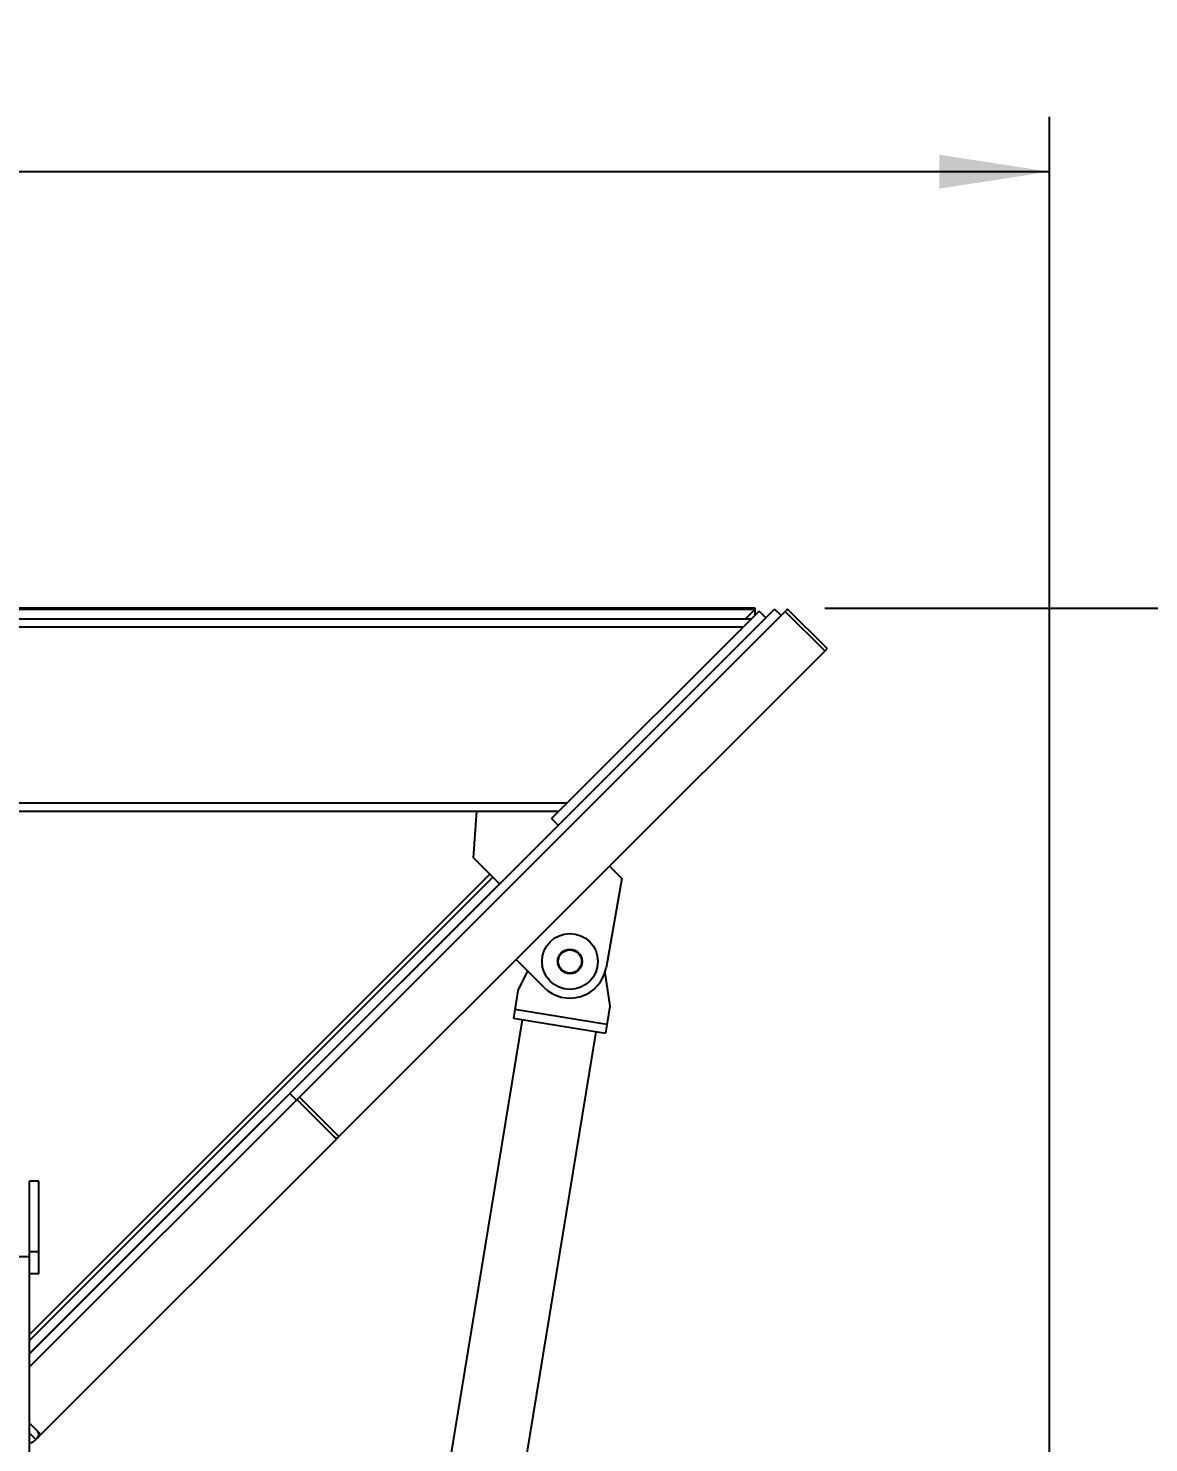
# Model space of a CAD drawing. Header units: millimetres. Extents: x 1293 to 41893, y 1011 to 26911.
# Drawn here: x 25014 to 26033, y 8007 to 9293 of the extents above; entities that cross this region are included whole.
import ezdxf

# ---------------------------------------------------------------- set-up
doc = ezdxf.new("R2010")
doc.units = ezdxf.units.MM
doc.header["$LTSCALE"] = 50
doc.layers.add('CAPA_1', color=7, linetype='Continuous')
doc.styles.add('SLDTEXTSTYLE0', font='TXT', dxfattribs={"width": 0.75})
doc.dimstyles.new('SLDDIMSTYLE0', dxfattribs={"dimtxt": 100, "dimasz": 100, "dimexe": 0, "dimexo": 0.0625, "dimgap": 25, "dimtad": 2, "dimdec": 0, "dimlfac": 1.5, "dimrnd": 1e-09, "dimzin": 12, "dimdsep": 46, "dimtxsty": 'SLDTEXTSTYLE0', "dimsah": 1, "dimcen": 0.09, "dimadec": 0, "dimazin": 3, "dimtfac": 1, "dimtdec": 0, "dimtofl": 0, "dimtmove": 0, "dimatfit": 3, "dimfxl": 1, "dimfrac": 2, "dimtolj": 1, "dimtzin": 12, "dimarcsym": 0})

# ---------------------------------------------------------------- blocks, each defined once
blk = doc.blocks.new('_D_24')
at = {"layer": 'CAPA_1', "transparency": 16777216}
for p, q in [((25738.5, 8765.6), (26713.4, 8765.6)), ((26663.4, 8765.6), (26663.4, 4708.5)), ((25889.2, 4708.5), (26713.4, 4708.5))]:
    blk.add_line(p, q, dxfattribs=at)
for points in [[(26663.4, 8765.6), (26648, 8665.6), (26678.8, 8665.6)], [(26663.4, 4708.5), (26678.8, 4808.5), (26648, 4808.5)]]:
    blk.add_solid(points, dxfattribs=at)
at = {"layer": 'CAPA_1', "transparency": 16777216, "insert": (26534.5, 6589.3), "char_height": 100, "attachment_point": 1, "rotation": 90, "style": 'SLDTEXTSTYLE0'}
blk.add_mtext('6086', dxfattribs=at)
blk = doc.blocks.new('_D_28')
at = {"layer": 'CAPA_1', "transparency": 16777216}
for p, q in [((23097.9, 7145), (23097.9, 9212.3)), ((25942.5, 7145), (25942.5, 9212.3)), ((25942.5, 9162.3), (23097.9, 9162.3))]:
    blk.add_line(p, q, dxfattribs=at)
for points in [[(23097.9, 9162.3), (23197.9, 9146.9), (23197.9, 9177.7)], [(25942.5, 9162.3), (25842.5, 9177.7), (25842.5, 9146.9)]]:
    blk.add_solid(points, dxfattribs=at)
at = {"layer": 'CAPA_1', "transparency": 16777216, "insert": (24372.4, 9291.2), "char_height": 100, "attachment_point": 1, "style": 'SLDTEXTSTYLE0'}
blk.add_mtext('4267', dxfattribs=at)

msp = doc.modelspace()

# ---------------------------------------------------------------- linework, layer by layer
at = {"color": 7, "linetype": 'Continuous', "lineweight": 25}
for p, q in [((23365.3979293, 8765.6463094), (25674.9541303, 8765.6463094)), ((23365.3979293, 8764.6027349), (25674.9541303, 8764.6027349)), ((25015.5260298, 8087.584509), (25692.5898191, 8764.6482983)), ((25704.5634939, 8764.6482983), (25260.8383414, 8320.9231457)), ((25678.6716006, 8762.7037547), (25490.1097923, 8574.1419463)), ((25674.9541303, 8764.6027349), (25666.2349126, 8755.8835172)), ((25674.9541303, 8759.1604664), (25671.677181, 8755.8835172)), ((25673.8814611, 8764.6027349), (25674.9541303, 8765.6463094)), ((25674.9541303, 8765.6463094), (25674.4196449, 8764.6027349)), ((25674.9541303, 8759.1604664), (25674.9541303, 8764.6027349)), ((25675.0412213, 8759.0733754), (25674.9541303, 8759.1604664)), ((25684.6584381, 8756.7169172), (25678.6716006, 8762.7037547)), ((25698.5766565, 8758.6614609), (25692.5898191, 8764.6482983)), ((25738.2855842, 8726.5283396), (25702.3645597, 8762.4493641)), ((25740.4845184, 8728.7272738), (25704.5634939, 8764.6482983)), ((23371.8513631, 8755.8835172), (25671.8513631, 8755.8835172)), ((23379.3020298, 8748.4328505), (25664.4006965, 8748.4328505)), ((25738.5667072, 8726.8094626), (25296.7593659, 8285.0021213)), ((25738.9854143, 8727.2281697), (25738.5667072, 8726.8094626)), ((25740.4845184, 8728.7272738), (25738.9854143, 8727.2281697)), ((23539.3220298, 8588.4128505), (25504.3806965, 8588.4128505)), ((23546.7726965, 8580.9621838), (25496.9300298, 8580.9621838)), ((25419.1751971, 8538.3741283), (25422.2276533, 8580.9621838)), ((25496.0966297, 8568.1551089), (25490.1097923, 8574.1419463)), ((25442.7454231, 8514.8039023), (25419.1751971, 8538.3741283)), ((25542.6713964, 8530.9141518), (25553.890824, 8519.6947242)), ((25433.9503604, 8523.598965), (25015.5260298, 8105.1746344)), ((25436.6714946, 8520.8778308), (25015.5260298, 8099.7323659)), ((25442.658332, 8514.8909934), (25015.5260298, 8087.7586911)), ((25553.890824, 8519.6947242), (25539.5777473, 8438.4842825)), ((25483.1801459, 8420.6997748), (25457.8185826, 8446.061338)), ((25495.6339139, 8444.2470727), (25496.1672485, 8444.2470727)), ((25495.6340387, 8444.2132072), (25496.1673796, 8444.2132072)), ((25496.5543711, 8447.1074463), (25496.0018108, 8447.1074463)), ((25496.0108042, 8441.4009142), (25496.5638523, 8441.4009142)), ((25516.9372568, 8441.4009142), (25517.4903048, 8441.4009142)), ((25517.4992982, 8447.1074463), (25516.946738, 8447.1074463)), ((25517.3337295, 8444.2132072), (25517.8670704, 8444.2132072)), ((25517.3338606, 8444.2470727), (25517.8671952, 8444.2470727)), ((25459.445445, 8417.4490666), (25468.5449633, 8435.3349574)), ((25538.5361162, 8434.2311977), (25542.9930299, 8403.7288075)), ((25459.445445, 8417.4490666), (25455.3725807, 8392.6479332)), ((25456.7446066, 8401.0026916), (25540.2921915, 8387.2824325)), ((25542.9930299, 8403.7288075), (25538.9201656, 8378.927674)), ((25249.3288045, 7085.7262403), (25463.7273392, 8391.2759072)), ((25455.3725807, 8392.6479332), (25538.9201656, 8378.927674)), ((25317.9365508, 7085.5262403), (25530.5654071, 8380.2996999)), ((25260.8383414, 8320.9231457), (25015.5260298, 8075.6108341)), ((25258.136542, 8318.2213464), (25252.1497046, 8324.2081838)), ((25296.7593659, 8285.0021213), (25260.8383414, 8320.9231457)), ((25294.468172, 8282.7109274), (25258.5471475, 8318.6319519)), ((25024.3679499, 8012.6107053), (25295.9944126, 8284.237168)), ((25296.7593659, 8285.0021213), (25295.9944126, 8284.237168)), ((25023.9926964, 8244.4269069), (25015.5260298, 8244.4269069)), ((25015.5260298, 7831.1769069), (25015.5260298, 8244.4269069)), ((25023.9926964, 8160.2935736), (25023.9926964, 8244.4269069)), ((25023.9926964, 8180.2935736), (25015.5260298, 8180.2935736)), ((24024.8260298, 8176.0602403), (25015.5260298, 8176.0602403)), ((25023.9926964, 8160.2935736), (25015.5260298, 8160.2935736)), ((25025.8941905, 8014.1369459), (25015.5260298, 8024.5051066)), ((25021.4040624, 8009.6468178), (25015.5260298, 8015.5248505)), ((25023.6029966, 8011.845752), (25023.5199724, 8011.9287763)), ((25024.3679499, 8012.6107053), (25023.6029966, 8011.845752)), ((25021.4040624, 8009.6468178), (25019.9049583, 8008.1477137)), ((25022.9031665, 8011.1459219), (25021.4040624, 8009.6468178))]:
    msp.add_line(p, q, dxfattribs=at)
at = {"color": 7, "linetype": 'Continuous', "lineweight": 25, "flags": 128}
for points in [[(25738.2025599, 8726.6113639), (25738.3444228, 8726.7021216), (25738.9854143, 8727.2281697)], [(25291.4771481, 8285.7019514), (25292.0899942, 8285.1477579), (25292.7379415, 8284.6735142), (25293.3960899, 8284.2974454), (25294.0391469, 8284.0340036), (25294.6424003, 8283.8933126), (25295.1826675, 8283.8807792), (25295.6391862, 8283.9968849), (25295.9944126, 8284.237168)], [(25024.3679499, 8012.6107053), (25024.608233, 8012.9659317), (25024.7243387, 8013.4224504), (25024.7118053, 8013.9627175), (25024.5711143, 8014.565971), (25024.3076725, 8015.209028), (25023.9316037, 8015.8671764), (25023.45736, 8016.5151237), (25022.9031665, 8017.1279698)]]:
    msp.add_lwpolyline(points, dxfattribs=at)
at = {"color": 7, "linetype": 'Continuous', "lineweight": 25}
for radius in [25.4, 11.1166667, 10.5833333]:
    msp.add_circle((25506.7505545, 8444.271113), radius, dxfattribs=at)
for centre, radius, start, end in [((25506.7503719, 8444.2700009), 33.3333333, 225, 350.0044581319), ((25019.9121425, 8014.1369459), 4.2299467, 315, 44.9999999999), ((25016.9139344, 8011.1387377), 4.2299467, 250.8456590592, 315.0000000001)]:
    msp.add_arc(centre, radius, start, end, dxfattribs=at)

# ---------------------------------------------------------------- dimensions: what is measured, and where the dimension line sits
at = {"layer": 'CAPA_1'}
dim = msp.add_linear_dim(base=(23097.8900298, 9162.2750488), p1=(25942.4620298, 7081.4622403), p2=(23097.8900298, 7081.4622403), dimstyle='SLDDIMSTYLE0', dxfattribs=at)
dim.commit()
dim.dimension.update_dxf_attribs({"geometry": '_D_28', "text_midpoint": (24520.1760298, 9162.2750488), "dimtype": 160})
dim = msp.add_linear_dim(base=(26663.4080781, 4708.4929069), p1=(25674.9541303, 8765.6463094), p2=(25825.7071983, 4708.4929069), angle=90, dimstyle='SLDDIMSTYLE0', dxfattribs=at)
dim.commit()
dim.dimension.update_dxf_attribs({"geometry": '_D_24', "text_midpoint": (26663.4080781, 6737.0696082), "dimtype": 160})

doc.saveas('drawing.dxf')
